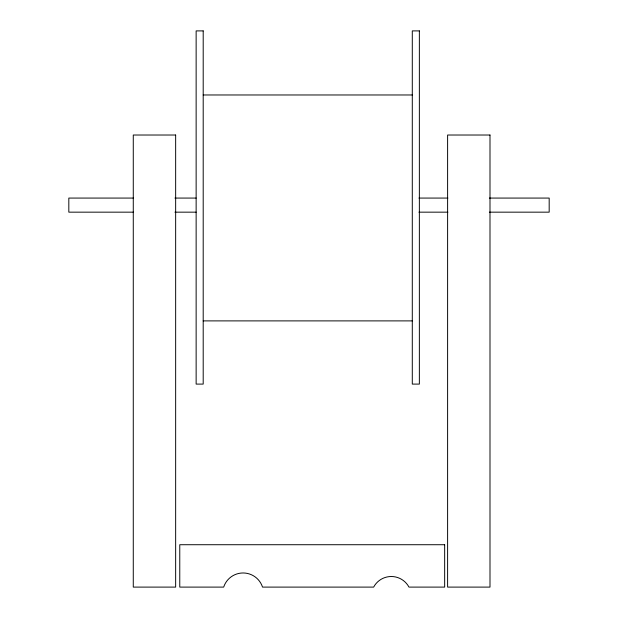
<?xml version="1.0" encoding="UTF-8"?>
<svg xmlns="http://www.w3.org/2000/svg" width="618" height="618" viewBox="0 0 618 618"><rect width="100%" height="100%" fill="white"/><g stroke="black" fill="none" stroke-linecap="round" stroke-linejoin="round"><path stroke-width="0.93" d="M203.198 94.971L412.291 94.971M133.449 198.069L68.822 198.069L68.822 212.159L133.449 212.159M174.925 198.069L196.145 198.069M418.958 198.069L447.895 198.069M489.371 198.069L549.178 198.069L549.178 212.159L489.371 212.159M174.925 212.159L196.145 212.159M418.958 212.159L447.895 212.159M203.198 320.889L412.291 320.889M203.198 30.9L196.138 30.9L196.138 384.095L203.198 384.095L203.198 30.9M419.359 30.9L412.291 30.9L412.291 384.095L419.359 384.095L419.359 30.9M175.651 135.018L133.272 135.018L133.272 587.1L175.651 587.1L175.651 135.018M489.997 135.018L447.61 135.018L447.61 587.1L489.997 587.1L489.997 135.018M444.659 544.721L179.768 544.721L179.768 587.1L223.677 587.1A20.417 20.417 0 0 1 262.526 587.1L373.651 587.1A20.015 20.015 0 0 1 408.969 587.1L444.659 587.1L444.659 544.721"/></g></svg>
